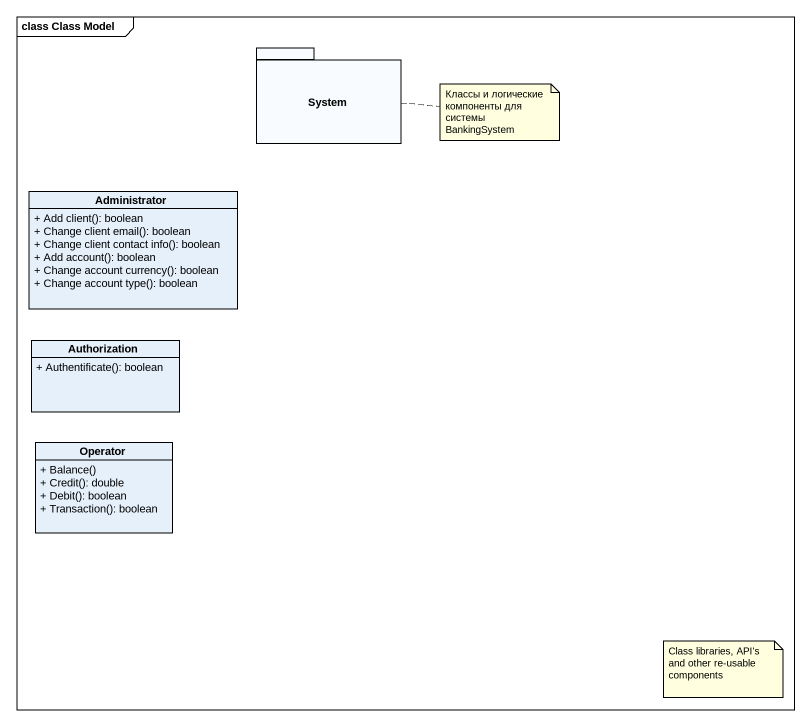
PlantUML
@startuml
mainframe class Class Model
hide circle
hide empty members
skinparam classAttributeIconSize 0
package System {
}
class Administrator {
  + Add client(): boolean
  + Change client email(): boolean
  + Change client contact info(): boolean
  + Add account(): boolean
  + Change account currency(): boolean
  + Change account type(): boolean
}
class Authorization {
  + Authentificate(): boolean
}
class Operator {
  + Balance()
  + Credit(): double
  + Debit(): boolean
  + Transaction(): boolean
}
note right of System : Классы и логические компоненты для системы BankingSystem
note as N2
  Class libraries, API's and other re-usable components
end note
@enduml
